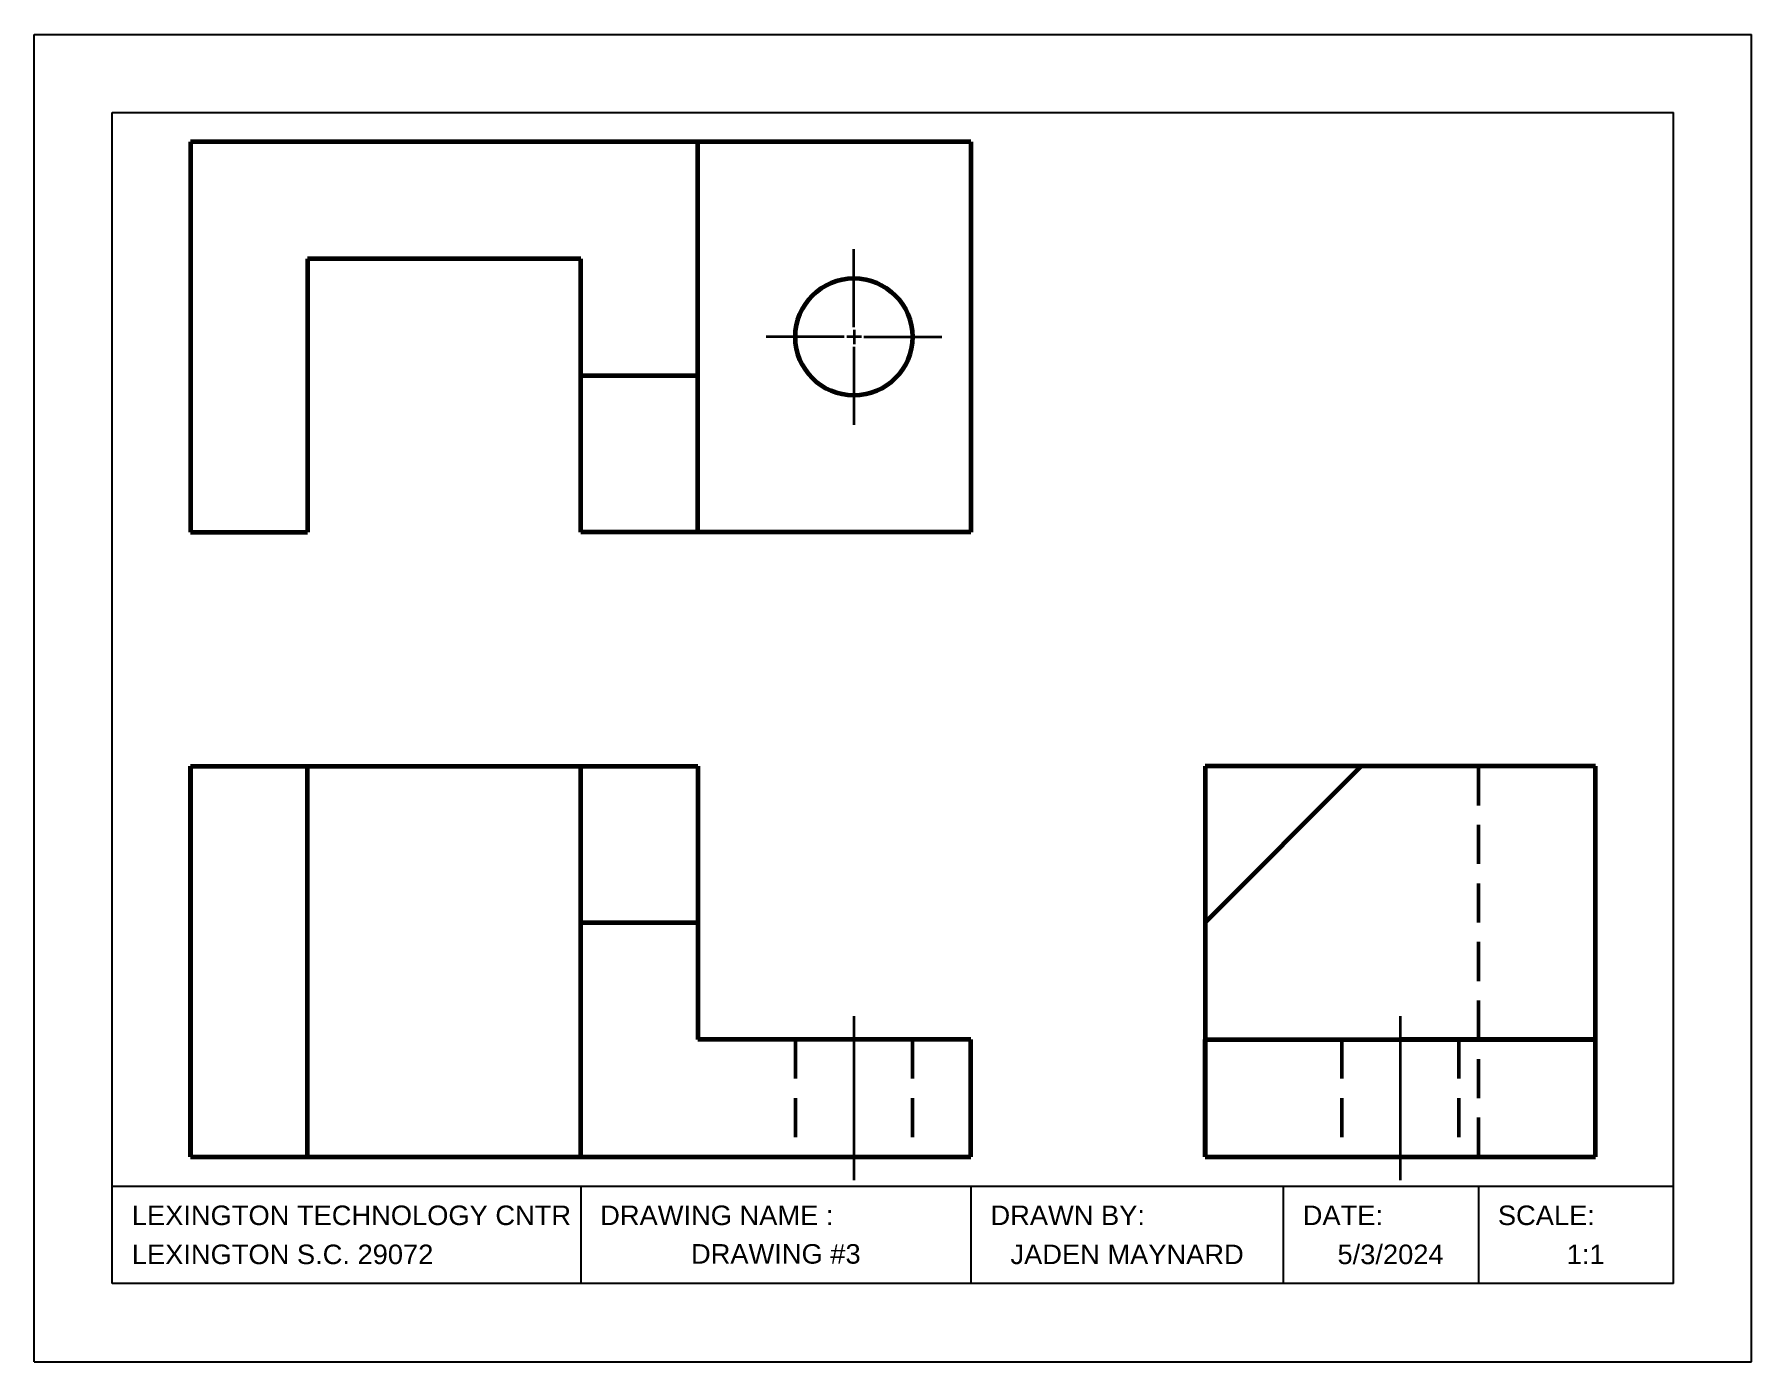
# Model space of a CAD drawing. Header units: inches. Extents: x -58.8 to -47.8, y 121.7 to 130.2.
import ezdxf

# ---------------------------------------------------------------- set-up
doc = ezdxf.new("R2010")
doc.units = ezdxf.units.IN
doc.header["$MEASUREMENT"] = 0
doc.linetypes.add('CENTER', pattern=[2, 1.25, -0.25, 0.25, -0.25])
doc.linetypes.add('HIDDEN', pattern=[0.375, 0.25, -0.125])
for name, color, linetype, lineweight in [('CENTERLINE', 7, 'CENTER', 35), ('HIDDEN', 7, 'HIDDEN', 50), ('OBJECT', 7, 'Continuous', 60)]:
    doc.layers.add(name, color=color, linetype=linetype, lineweight=lineweight)
doc.styles.get("Standard").update_dxf_attribs({"font": 'arial.ttf'})

msp = doc.modelspace()

# ---------------------------------------------------------------- linework, layer by layer
for p, q in [((-58.808, 121.739), (-58.808, 130.239)), ((-58.808, 130.239), (-47.808, 130.239)), ((-47.808, 121.739), (-47.808, 130.239)), ((-58.308, 122.239), (-58.308, 129.739)), ((-58.308, 129.739), (-48.308, 129.739)), ((-58.308, 122.864), (-58.308, 129.739)), ((-48.308, 122.239), (-48.308, 129.739)), ((-58.308, 122.239), (-58.308, 122.864)), ((-58.308, 122.864), (-55.308, 122.864)), ((-55.308, 122.864), (-55.308, 122.239)), ((-55.308, 122.864), (-52.808, 122.864)), ((-55.308, 122.864), (-55.183, 122.864)), ((-52.808, 122.864), (-52.808, 122.239)), ((-52.808, 122.864), (-50.808, 122.864)), ((-52.808, 122.864), (-52.683, 122.864)), ((-50.808, 122.864), (-50.808, 122.239)), ((-50.808, 122.864), (-49.558, 122.864)), ((-50.808, 122.864), (-50.683, 122.864)), ((-49.558, 122.864), (-48.308, 122.864)), ((-49.558, 122.864), (-49.558, 122.239)), ((-49.558, 122.864), (-49.433, 122.864)), ((-58.308, 122.239), (-58.308, 122.364)), ((-48.308, 122.239), (-58.308, 122.239)), ((-58.808, 121.739), (-47.808, 121.739))]:
    msp.add_line(p, q)
at = {"layer": 'CENTERLINE'}
for p, q in [((-53.558, 128.364), (-53.558, 128.864)), ((-53.62, 128.302), (-54.12, 128.302)), ((-53.51, 128.302), (-53.604, 128.302)), ((-53.557, 128.348), (-53.557, 128.255)), ((-53.495, 128.302), (-52.995, 128.302)), ((-53.558, 128.239), (-53.558, 127.739)), ((-53.558, 123.952), (-53.558, 122.902)), ((-50.058, 123.952), (-50.058, 122.902))]:
    msp.add_line(p, q, dxfattribs=at)
at = {"layer": 'HIDDEN'}
for p, q in [((-49.558, 123.052), (-49.558, 125.552)), ((-53.933, 123.802), (-53.933, 123.052)), ((-53.183, 123.802), (-53.183, 123.052)), ((-50.433, 123.802), (-50.433, 123.052)), ((-49.683, 123.802), (-49.683, 123.052))]:
    msp.add_line(p, q, dxfattribs=at)
at = {"layer": 'OBJECT'}
for p, q in [((-52.808, 129.552), (-57.808, 129.552)), ((-57.808, 129.552), (-57.808, 127.052)), ((-54.558, 127.052), (-54.558, 129.552)), ((-52.808, 129.552), (-52.808, 127.052)), ((-55.308, 128.802), (-57.058, 128.802)), ((-57.058, 128.802), (-57.058, 127.052)), ((-55.308, 127.052), (-55.308, 128.802)), ((-54.558, 128.052), (-55.308, 128.052)), ((-57.808, 127.052), (-57.058, 127.052)), ((-52.808, 127.052), (-55.308, 127.052)), ((-57.808, 123.052), (-57.808, 125.552)), ((-57.808, 125.552), (-54.558, 125.552)), ((-57.808, 125.552), (-57.808, 123.052)), ((-57.058, 123.052), (-57.058, 125.552)), ((-55.308, 123.052), (-55.308, 125.552)), ((-54.558, 125.552), (-54.558, 123.802)), ((-51.308, 124.552), (-50.308, 125.552)), ((-50.308, 125.552), (-51.308, 125.552)), ((-51.308, 125.552), (-51.308, 124.552)), ((-48.808, 125.552), (-50.308, 125.552)), ((-48.808, 123.052), (-48.808, 125.552)), ((-48.808, 123.052), (-48.808, 125.552)), ((-55.308, 124.552), (-54.558, 124.552)), ((-51.308, 124.552), (-51.308, 123.052)), ((-52.808, 123.802), (-54.558, 123.802)), ((-52.808, 123.802), (-53.558, 123.802)), ((-52.808, 123.052), (-52.808, 123.802)), ((-51.308, 123.052), (-51.308, 123.802)), ((-51.308, 123.802), (-48.808, 123.802)), ((-48.808, 123.802), (-50.058, 123.802)), ((-57.808, 123.052), (-52.808, 123.052)), ((-57.808, 123.052), (-52.808, 123.052)), ((-51.308, 123.052), (-48.808, 123.052))]:
    msp.add_line(p, q, dxfattribs=at)
msp.add_circle((-53.558, 128.302), 0.375, dxfattribs=at)

# ---------------------------------------------------------------- texts
at = {"char_height": 0.125, "attachment_point": 1}
for s, width, heights, insert in [('\\pxql;LEXINGTON TECHNOLOGY CNTR', 2.875, [0], (-58.183, 122.739)), ('DRAWING NAME :', 2.38449, [0.0256], (-55.183, 122.739)), ('\\pxql;DRAWN BY:', 2.04285, [0.171], (-52.683, 122.739)), ('DATE:', 0.21326, [0], (-50.683, 122.739)), ('\\pxql;SCALE:', 0.21326, [0], (-49.433, 122.739)), ('LEXINGTON S.C. 29072', 3, [0], (-58.183, 122.489)), ('\\pxqc;DRAWING #3', 2.5, [0.0637], (-55.308, 122.492)), ('\\pxqc;JADEN MAYNARD', 2, [0.0637], (-52.808, 122.489)), ('\\pxqc;5/3/2024', 1.125, [0], (-50.683, 122.489)), ('\\pxqc;1:1', 1.125, [0], (-49.433, 122.489))]:
    msp.add_mtext_dynamic_manual_height_columns(s, width=width, gutter_width=0.625, heights=heights, dxfattribs=dict(at, insert=insert))

doc.saveas('drawing.dxf')
